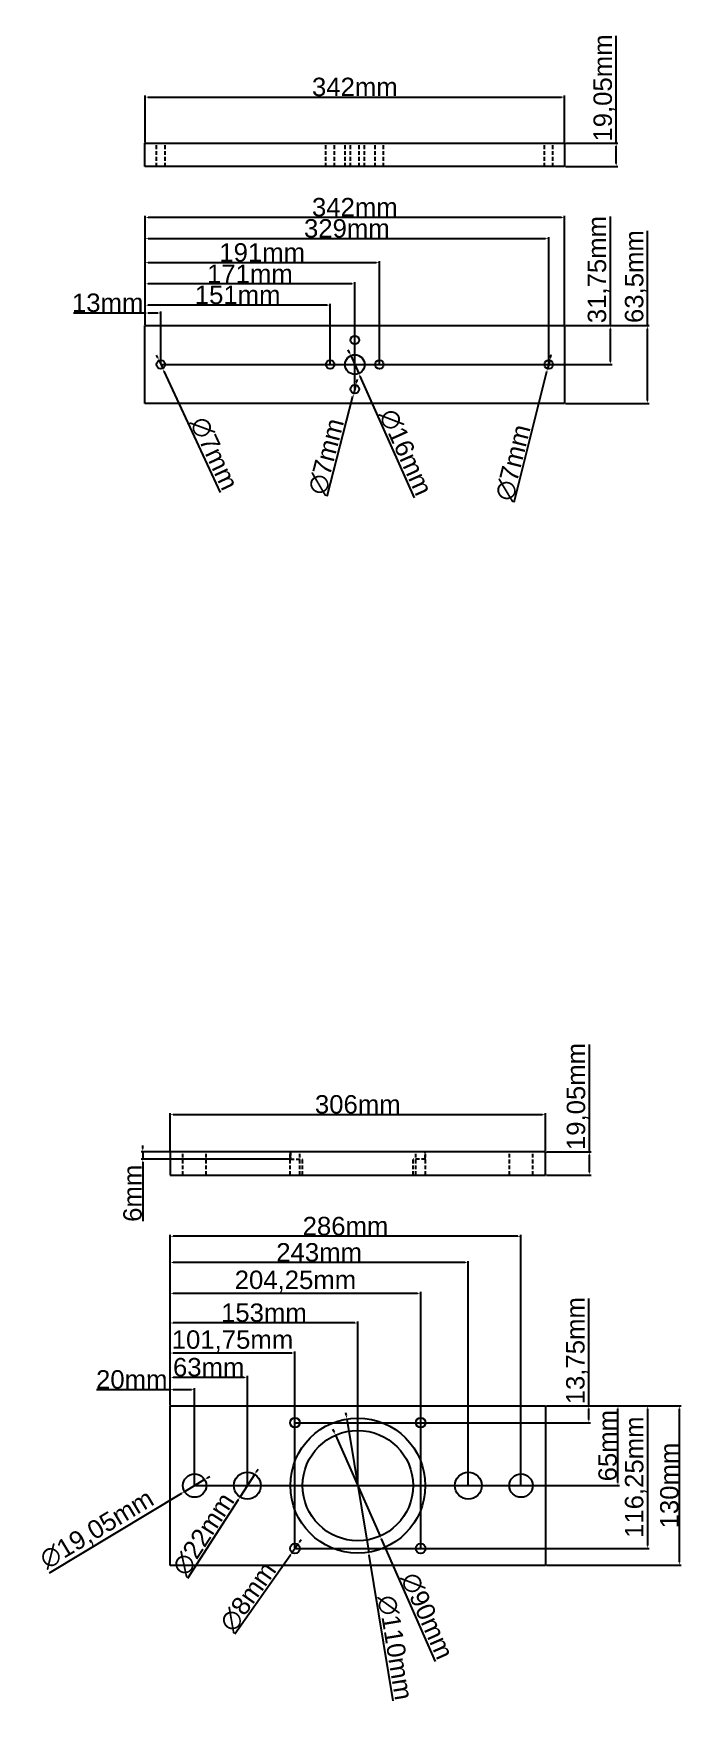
# Model space of a CAD drawing. Header units: centimetres. Extents: x -4347 to 28631, y 41590 to 109107.
# Drawn here: x 27766 to 28294, y 55385 to 56748 of the extents above; entities that cross this region are included whole.
import ezdxf

# ---------------------------------------------------------------- set-up
doc = ezdxf.new("R2010")
doc.units = ezdxf.units.CM
doc.header["$LTSCALE"] = 0.5
doc.linetypes.add('DASHED2', pattern=[9.525, 6.35, -3.175])
doc.styles.get("Standard").update_dxf_attribs({"font": 'arial.ttf'})
doc.dimstyles.new('ISO-25', dxfattribs={"dimtxt": 15, "dimasz": 2.5, "dimexe": 1.25, "dimexo": 0.625, "dimtad": 1, "dimtxsty": 'Standard', "dimcen": 2.5, "dimclrd": 1, "dimclre": 1, "dimadec": 0, "dimazin": 0, "dimtfac": 1, "dimtmove": 0, "dimatfit": 3, "dimfxl": 1, "dimarcsym": 0})

# ---------------------------------------------------------------- blocks, each defined once
blk = doc.blocks.new('*D257')
at = {"color": 1, "lineweight": -2, "transparency": 16777216}
for p, q in [((27856.9, 56659.1), (27856.9, 56697.3)), ((28198.9, 56659.1), (28198.9, 56697.3)), ((27859.4, 56696.1), (28196.4, 56696.1))]:
    blk.add_line(p, q, dxfattribs=at)
at = {"color": 1, "transparency": 16777216}
for points in [[(27859.4, 56696.5), (27859.4, 56695.6), (27856.9, 56696.1)], [(28196.4, 56696.5), (28196.4, 56695.6), (28198.9, 56696.1)]]:
    blk.add_solid(points, dxfattribs=at)
at = {"layer": 'Defpoints', "color": 0, "transparency": 16777216}
for p in [(28198.9, 56696.1), (27856.9, 56658.5), (28198.9, 56658.5)]:
    blk.add_point(p, dxfattribs=at)
at = {"color": 0, "transparency": 16777216, "insert": (28027.9, 56704.3), "char_height": 15, "attachment_point": 5}
blk.add_mtext('342mm', dxfattribs=at)
blk = doc.blocks.new('*D258')
at = {"color": 1, "lineweight": -2, "transparency": 16777216}
for p, q in [((28240.9, 56658.5), (28240.9, 56746)), ((28199.5, 56658.5), (28242.2, 56658.5)), ((28240.9, 56641.9), (28240.9, 56656)), ((28199.5, 56639.4), (28242.2, 56639.4))]:
    blk.add_line(p, q, dxfattribs=at)
at = {"color": 1, "transparency": 16777216}
for points in [[(28240.5, 56656), (28241.3, 56656), (28240.9, 56658.5)], [(28240.5, 56641.9), (28241.3, 56641.9), (28240.9, 56639.4)]]:
    blk.add_solid(points, dxfattribs=at)
at = {"layer": 'Defpoints', "color": 0, "transparency": 16777216}
for p in [(28198.9, 56658.5), (28240.9, 56658.5), (28198.9, 56639.4)]:
    blk.add_point(p, dxfattribs=at)
at = {"color": 0, "transparency": 16777216, "insert": (28231.3, 56703.5), "char_height": 15, "attachment_point": 5, "rotation": 90}
blk.add_mtext('19,05mm', dxfattribs=at)
blk = doc.blocks.new('*D259')
at = {"color": 1, "lineweight": -2, "transparency": 16777216}
for p, q in [((27856.9, 56520.1), (27798.6, 56520.1)), ((27856.9, 56510.5), (27856.9, 56521.4)), ((27867.4, 56520.1), (27859.4, 56520.1)), ((27869.9, 56478.7), (27869.9, 56521.4))]:
    blk.add_line(p, q, dxfattribs=at)
at = {"color": 1, "transparency": 16777216}
for points in [[(27859.4, 56520.5), (27859.4, 56519.7), (27856.9, 56520.1)], [(27867.4, 56520.5), (27867.4, 56519.7), (27869.9, 56520.1)]]:
    blk.add_solid(points, dxfattribs=at)
at = {"layer": 'Defpoints', "color": 0, "transparency": 16777216}
for p in [(27856.9, 56520.1), (27856.9, 56509.8), (27869.9, 56478.1)]:
    blk.add_point(p, dxfattribs=at)
at = {"color": 0, "transparency": 16777216, "insert": (27826.5, 56528.4), "char_height": 15, "attachment_point": 5}
blk.add_mtext('13mm', dxfattribs=at)
blk = doc.blocks.new('*D260')
at = {"color": 1, "lineweight": -2, "transparency": 16777216}
for p, q in [((27856.9, 56510.5), (27856.9, 56527.7)), ((28005.4, 56526.5), (27859.4, 56526.5)), ((28007.9, 56478.7), (28007.9, 56527.7))]:
    blk.add_line(p, q, dxfattribs=at)
at = {"color": 1, "transparency": 16777216}
for points in [[(27859.4, 56526.9), (27859.4, 56526.1), (27856.9, 56526.5)], [(28005.4, 56526.9), (28005.4, 56526.1), (28007.9, 56526.5)]]:
    blk.add_solid(points, dxfattribs=at)
at = {"layer": 'Defpoints', "color": 0, "transparency": 16777216}
for p in [(27856.9, 56526.5), (27856.9, 56509.8), (28007.9, 56478.1)]:
    blk.add_point(p, dxfattribs=at)
at = {"color": 0, "transparency": 16777216, "insert": (27932.4, 56534.8), "char_height": 15, "attachment_point": 5}
blk.add_mtext('151mm', dxfattribs=at)
blk = doc.blocks.new('*D261')
at = {"color": 1, "lineweight": -2, "transparency": 16777216}
for p, q in [((27856.9, 56510.5), (27856.9, 56545.2)), ((28025.4, 56543.9), (27859.4, 56543.9)), ((28027.9, 56458.7), (28027.9, 56545.2))]:
    blk.add_line(p, q, dxfattribs=at)
at = {"color": 1, "transparency": 16777216}
for points in [[(27859.4, 56544.3), (27859.4, 56543.5), (27856.9, 56543.9)], [(28025.4, 56544.3), (28025.4, 56543.5), (28027.9, 56543.9)]]:
    blk.add_solid(points, dxfattribs=at)
at = {"layer": 'Defpoints', "color": 0, "transparency": 16777216}
for p in [(27856.9, 56543.9), (27856.9, 56509.8), (28027.9, 56458.1)]:
    blk.add_point(p, dxfattribs=at)
at = {"color": 0, "transparency": 16777216, "insert": (27942.4, 56552.1), "char_height": 15, "attachment_point": 5}
blk.add_mtext('171mm', dxfattribs=at)
blk = doc.blocks.new('*D262')
at = {"color": 1, "lineweight": -2, "transparency": 16777216}
for p, q in [((27856.9, 56510.5), (27856.9, 56562.4)), ((28045.4, 56561.1), (27859.4, 56561.1)), ((28047.9, 56478.7), (28047.9, 56562.4))]:
    blk.add_line(p, q, dxfattribs=at)
at = {"color": 1, "transparency": 16777216}
for points in [[(27859.4, 56561.6), (27859.4, 56560.7), (27856.9, 56561.1)], [(28045.4, 56561.6), (28045.4, 56560.7), (28047.9, 56561.1)]]:
    blk.add_solid(points, dxfattribs=at)
at = {"layer": 'Defpoints', "color": 0, "transparency": 16777216}
for p in [(27856.9, 56561.1), (27856.9, 56509.8), (28047.9, 56478.1)]:
    blk.add_point(p, dxfattribs=at)
at = {"color": 0, "transparency": 16777216, "insert": (27952.4, 56569.4), "char_height": 15, "attachment_point": 5}
blk.add_mtext('191mm', dxfattribs=at)
blk = doc.blocks.new('*D263')
at = {"color": 1, "lineweight": -2, "transparency": 16777216}
for p, q in [((27856.9, 56510.5), (27856.9, 56582)), ((28183.4, 56580.7), (27859.4, 56580.7)), ((28185.9, 56478.7), (28185.9, 56582))]:
    blk.add_line(p, q, dxfattribs=at)
at = {"color": 1, "transparency": 16777216}
for points in [[(27859.4, 56581.1), (27859.4, 56580.3), (27856.9, 56580.7)], [(28183.4, 56581.1), (28183.4, 56580.3), (28185.9, 56580.7)]]:
    blk.add_solid(points, dxfattribs=at)
at = {"layer": 'Defpoints', "color": 0, "transparency": 16777216}
for p in [(27856.9, 56580.7), (27856.9, 56509.8), (28185.9, 56478.1)]:
    blk.add_point(p, dxfattribs=at)
at = {"color": 0, "transparency": 16777216, "insert": (28021.4, 56589), "char_height": 15, "attachment_point": 5}
blk.add_mtext('329mm', dxfattribs=at)
blk = doc.blocks.new('*D264')
at = {"color": 1, "lineweight": -2, "transparency": 16777216}
for p, q in [((27856.9, 56510.5), (27856.9, 56599.2)), ((28196.4, 56598), (27859.4, 56598)), ((28198.9, 56510.5), (28198.9, 56599.2))]:
    blk.add_line(p, q, dxfattribs=at)
at = {"color": 1, "transparency": 16777216}
for points in [[(27859.4, 56598.4), (27859.4, 56597.6), (27856.9, 56598)], [(28196.4, 56598.4), (28196.4, 56597.6), (28198.9, 56598)]]:
    blk.add_solid(points, dxfattribs=at)
at = {"layer": 'Defpoints', "color": 0, "transparency": 16777216}
for p in [(27856.9, 56598), (27856.9, 56509.8), (28198.9, 56509.8)]:
    blk.add_point(p, dxfattribs=at)
at = {"color": 0, "transparency": 16777216, "insert": (28027.9, 56606.3), "char_height": 15, "attachment_point": 5}
blk.add_mtext('342mm', dxfattribs=at)
blk = doc.blocks.new('*D265')
at = {"color": 1, "lineweight": -2, "transparency": 16777216}
for p, q in [((28236.2, 56509.8), (28236.2, 56598.7)), ((28199.5, 56509.8), (28237.5, 56509.8)), ((28236.2, 56480.6), (28236.2, 56507.3)), ((27870.5, 56478.1), (28237.5, 56478.1))]:
    blk.add_line(p, q, dxfattribs=at)
at = {"color": 1, "transparency": 16777216}
for points in [[(28235.8, 56507.3), (28236.6, 56507.3), (28236.2, 56509.8)], [(28235.8, 56480.6), (28236.6, 56480.6), (28236.2, 56478.1)]]:
    blk.add_solid(points, dxfattribs=at)
at = {"layer": 'Defpoints', "color": 0, "transparency": 16777216}
for p in [(28198.9, 56509.8), (28236.2, 56509.8), (27869.9, 56478.1)]:
    blk.add_point(p, dxfattribs=at)
at = {"color": 0, "transparency": 16777216, "insert": (28226.6, 56555.5), "char_height": 15, "attachment_point": 5, "rotation": 90}
blk.add_mtext('31,75mm', dxfattribs=at)
blk = doc.blocks.new('*D266')
at = {"color": 1, "lineweight": -2, "transparency": 16777216}
for p, q in [((28266.5, 56509.8), (28266.5, 56587.2)), ((28199.5, 56509.8), (28267.8, 56509.8)), ((28266.5, 56448.8), (28266.5, 56507.3)), ((28199.5, 56446.3), (28267.8, 56446.3))]:
    blk.add_line(p, q, dxfattribs=at)
at = {"color": 1, "transparency": 16777216}
for points in [[(28266.1, 56507.3), (28266.9, 56507.3), (28266.5, 56509.8)], [(28266.1, 56448.8), (28266.9, 56448.8), (28266.5, 56446.3)]]:
    blk.add_solid(points, dxfattribs=at)
at = {"layer": 'Defpoints', "color": 0, "transparency": 16777216}
for p in [(28198.9, 56509.8), (28266.5, 56509.8), (28198.9, 56446.3)]:
    blk.add_point(p, dxfattribs=at)
at = {"color": 0, "transparency": 16777216, "insert": (28256.9, 56549.8), "char_height": 15, "attachment_point": 5, "rotation": 90}
blk.add_mtext('63,5mm', dxfattribs=at)
blk = doc.blocks.new('*D267')
at = {"color": 1, "lineweight": -2, "transparency": 16777216}
for p, q in [((27867.4, 56483.5), (27866.3, 56485.8)), ((27868.4, 56481.3), (27871.4, 56474.9)), ((27918.5, 56373.9), (27872.4, 56472.7))]:
    blk.add_line(p, q, dxfattribs=at)
at = {"color": 1, "transparency": 16777216}
for points in [[(27867.7, 56483.7), (27867, 56483.4), (27868.4, 56481.3)], [(27872.8, 56472.8), (27872.1, 56472.5), (27871.4, 56474.9)]]:
    blk.add_solid(points, dxfattribs=at)
at = {"layer": 'Defpoints', "color": 0, "transparency": 16777216}
for p in [(27868.4, 56481.3), (27871.4, 56474.9)]:
    blk.add_point(p, dxfattribs=at)
at = {"color": 0, "transparency": 16777216, "insert": (27913.3, 56405.6), "char_height": 15, "attachment_point": 5, "rotation": 295.0053}
blk.add_mtext('∅7mm', dxfattribs=at)
blk = doc.blocks.new('*D268')
at = {"color": 1, "lineweight": -2, "transparency": 16777216}
for p, q in [((28029.4, 56463.9), (28030, 56466.3)), ((28005.3, 56370.9), (28026.4, 56452.3)), ((28028.8, 56461.5), (28027, 56454.7))]:
    blk.add_line(p, q, dxfattribs=at)
at = {"color": 1, "transparency": 16777216}
for points in [[(28026, 56452.4), (28026.8, 56452.2), (28027, 56454.7)], [(28029, 56464), (28029.8, 56463.8), (28028.8, 56461.5)]]:
    blk.add_solid(points, dxfattribs=at)
at = {"layer": 'Defpoints', "color": 0, "transparency": 16777216}
for p in [(28027, 56454.7), (28028.8, 56461.5)]:
    blk.add_point(p, dxfattribs=at)
at = {"color": 0, "transparency": 16777216, "insert": (28004.6, 56403.1), "char_height": 15, "attachment_point": 5, "rotation": 75.4726}
blk.add_mtext('∅7mm', dxfattribs=at)
blk = doc.blocks.new('*D269')
at = {"color": 1, "lineweight": -2, "transparency": 16777216}
for p, q in [((28023.6, 56487.7), (28022.6, 56490)), ((28024.6, 56485.4), (28031.2, 56470.8)), ((28076.5, 56369.5), (28032.2, 56468.5))]:
    blk.add_line(p, q, dxfattribs=at)
at = {"color": 1, "transparency": 16777216}
for points in [[(28024, 56487.9), (28023.2, 56487.5), (28024.6, 56485.4)], [(28032.6, 56468.7), (28031.8, 56468.3), (28031.2, 56470.8)]]:
    blk.add_solid(points, dxfattribs=at)
at = {"layer": 'Defpoints', "color": 0, "transparency": 16777216}
for p in [(28024.6, 56485.4), (28031.2, 56470.8)]:
    blk.add_point(p, dxfattribs=at)
at = {"color": 0, "transparency": 16777216, "insert": (28069.4, 56406.6), "char_height": 15, "attachment_point": 5, "rotation": 294.0949}
blk.add_mtext('∅16mm', dxfattribs=at)
blk = doc.blocks.new('*D270')
at = {"color": 1, "lineweight": -2, "transparency": 16777216}
for p, q in [((28186.7, 56481.5), (28185, 56474.7)), ((28187.4, 56483.9), (28188, 56486.3)), ((28157.8, 56366), (28184.4, 56472.3))]:
    blk.add_line(p, q, dxfattribs=at)
at = {"color": 1, "transparency": 16777216}
for points in [[(28186.9, 56484), (28187.8, 56483.8), (28186.7, 56481.5)], [(28184, 56472.4), (28184.8, 56472.2), (28185, 56474.7)]]:
    blk.add_solid(points, dxfattribs=at)
at = {"layer": 'Defpoints', "color": 0, "transparency": 16777216}
for p in [(28186.7, 56481.5), (28185, 56474.7)]:
    blk.add_point(p, dxfattribs=at)
at = {"color": 0, "transparency": 16777216, "insert": (28156.9, 56398.1), "char_height": 15, "attachment_point": 5, "rotation": 75.9283}
blk.add_mtext('∅7mm', dxfattribs=at)
blk = doc.blocks.new('*D271')
at = {"color": 1, "lineweight": -2, "transparency": 16777216}
for p, q in [((27877.3, 55837.1), (27877.3, 55868)), ((27879.8, 55866.7), (28180.8, 55866.7)), ((28183.3, 55837.1), (28183.3, 55868))]:
    blk.add_line(p, q, dxfattribs=at)
at = {"color": 1, "transparency": 16777216}
for points in [[(27879.8, 55867.1), (27879.8, 55866.3), (27877.3, 55866.7)], [(28180.8, 55867.1), (28180.8, 55866.3), (28183.3, 55866.7)]]:
    blk.add_solid(points, dxfattribs=at)
at = {"layer": 'Defpoints', "color": 0, "transparency": 16777216}
for p in [(28183.3, 55866.7), (27877.3, 55836.5), (28183.3, 55836.5)]:
    blk.add_point(p, dxfattribs=at)
at = {"color": 0, "transparency": 16777216, "insert": (28030.3, 55875), "char_height": 15, "attachment_point": 5}
blk.add_mtext('306mm', dxfattribs=at)
blk = doc.blocks.new('*D272')
at = {"color": 1, "lineweight": -2, "transparency": 16777216}
for p, q in [((28219.2, 55836.5), (28219.2, 55924)), ((28184, 55836.5), (28220.4, 55836.5)), ((28219.2, 55819.9), (28219.2, 55834)), ((28184, 55817.4), (28220.4, 55817.4))]:
    blk.add_line(p, q, dxfattribs=at)
at = {"color": 1, "transparency": 16777216}
for points in [[(28218.8, 55834), (28219.6, 55834), (28219.2, 55836.5)], [(28218.8, 55819.9), (28219.6, 55819.9), (28219.2, 55817.4)]]:
    blk.add_solid(points, dxfattribs=at)
at = {"layer": 'Defpoints', "color": 0, "transparency": 16777216}
for p in [(28183.3, 55836.5), (28219.2, 55836.5), (28183.3, 55817.4)]:
    blk.add_point(p, dxfattribs=at)
at = {"color": 0, "transparency": 16777216, "insert": (28209.5, 55881.5), "char_height": 15, "attachment_point": 5, "rotation": 90}
blk.add_mtext('19,05mm', dxfattribs=at)
blk = doc.blocks.new('*D273')
at = {"color": 1, "lineweight": -2, "transparency": 16777216}
for p, q in [((27877.3, 55642.5), (27817.3, 55642.5)), ((27877.3, 55630), (27877.3, 55643.8)), ((27894.8, 55642.5), (27879.8, 55642.5)), ((27897.3, 55565), (27897.3, 55643.8))]:
    blk.add_line(p, q, dxfattribs=at)
at = {"color": 1, "transparency": 16777216}
for points in [[(27879.8, 55643), (27879.8, 55642.1), (27877.3, 55642.5)], [(27894.8, 55643), (27894.8, 55642.1), (27897.3, 55642.5)]]:
    blk.add_solid(points, dxfattribs=at)
at = {"layer": 'Defpoints', "color": 0, "transparency": 16777216}
for p in [(27877.3, 55642.5), (27877.3, 55629.4), (27897.3, 55564.4)]:
    blk.add_point(p, dxfattribs=at)
at = {"color": 0, "transparency": 16777216, "insert": (27846.1, 55650.8), "char_height": 15, "attachment_point": 5}
blk.add_mtext('20mm', dxfattribs=at)
blk = doc.blocks.new('*D274')
at = {"color": 1, "lineweight": -2, "transparency": 16777216}
for p, q in [((27877.3, 55630), (27877.3, 55673.6)), ((27976.6, 55672.4), (27879.8, 55672.4)), ((27979.1, 55513.7), (27979.1, 55673.6))]:
    blk.add_line(p, q, dxfattribs=at)
at = {"color": 1, "transparency": 16777216}
for points in [[(27879.8, 55672.8), (27879.8, 55672), (27877.3, 55672.4)], [(27976.6, 55672.8), (27976.6, 55672), (27979.1, 55672.4)]]:
    blk.add_solid(points, dxfattribs=at)
at = {"layer": 'Defpoints', "color": 0, "transparency": 16777216}
for p in [(27877.3, 55672.4), (27877.3, 55629.4), (27979.1, 55513.1)]:
    blk.add_point(p, dxfattribs=at)
at = {"color": 0, "transparency": 16777216, "insert": (27928.2, 55682), "char_height": 15, "attachment_point": 5}
blk.add_mtext('101,75mm', dxfattribs=at)
blk = doc.blocks.new('*D275')
at = {"color": 1, "lineweight": -2, "transparency": 16777216}
for p, q in [((27877.3, 55630), (27877.3, 55698.1)), ((28027.8, 55696.9), (27879.8, 55696.9)), ((28030.3, 55565), (28030.3, 55698.1))]:
    blk.add_line(p, q, dxfattribs=at)
at = {"color": 1, "transparency": 16777216}
for points in [[(27879.8, 55697.3), (27879.8, 55696.4), (27877.3, 55696.9)], [(28027.8, 55697.3), (28027.8, 55696.4), (28030.3, 55696.9)]]:
    blk.add_solid(points, dxfattribs=at)
at = {"layer": 'Defpoints', "color": 0, "transparency": 16777216}
for p in [(27877.3, 55696.9), (27877.3, 55629.4), (28030.3, 55564.4)]:
    blk.add_point(p, dxfattribs=at)
at = {"color": 0, "transparency": 16777216, "insert": (27953.8, 55705.2), "char_height": 15, "attachment_point": 5}
blk.add_mtext('153mm', dxfattribs=at)
blk = doc.blocks.new('*D276')
at = {"color": 1, "lineweight": -2, "transparency": 16777216}
for p, q in [((27877.3, 55630), (27877.3, 55722.3)), ((28079.1, 55721), (27879.8, 55721)), ((28081.6, 55513.7), (28081.6, 55722.3))]:
    blk.add_line(p, q, dxfattribs=at)
at = {"color": 1, "transparency": 16777216}
for points in [[(27879.8, 55721.5), (27879.8, 55720.6), (27877.3, 55721)], [(28079.1, 55721.5), (28079.1, 55720.6), (28081.6, 55721)]]:
    blk.add_solid(points, dxfattribs=at)
at = {"layer": 'Defpoints', "color": 0, "transparency": 16777216}
for p in [(27877.3, 55721), (27877.3, 55629.4), (28081.6, 55513.1)]:
    blk.add_point(p, dxfattribs=at)
at = {"color": 0, "transparency": 16777216, "insert": (27979.5, 55730.7), "char_height": 15, "attachment_point": 5}
blk.add_mtext('204,25mm', dxfattribs=at)
blk = doc.blocks.new('*D277')
at = {"color": 1, "lineweight": -2, "transparency": 16777216}
for p, q in [((27877.3, 55630), (27877.3, 55768.8)), ((28160.8, 55767.6), (27879.8, 55767.6)), ((28163.3, 55565), (28163.3, 55768.8))]:
    blk.add_line(p, q, dxfattribs=at)
at = {"color": 1, "transparency": 16777216}
for points in [[(27879.8, 55768), (27879.8, 55767.1), (27877.3, 55767.6)], [(28160.8, 55768), (28160.8, 55767.1), (28163.3, 55767.6)]]:
    blk.add_solid(points, dxfattribs=at)
at = {"layer": 'Defpoints', "color": 0, "transparency": 16777216}
for p in [(27877.3, 55767.6), (27877.3, 55629.4), (28163.3, 55564.4)]:
    blk.add_point(p, dxfattribs=at)
at = {"color": 0, "transparency": 16777216, "insert": (28020.3, 55775.8), "char_height": 15, "attachment_point": 5}
blk.add_mtext('286mm', dxfattribs=at)
blk = doc.blocks.new('*D278')
at = {"color": 1, "lineweight": -2, "transparency": 16777216}
for p, q in [((28218.6, 55629.4), (28218.6, 55716.8)), ((28184, 55629.4), (28219.9, 55629.4)), ((28218.6, 55618.1), (28218.6, 55626.9)), ((27979.7, 55615.6), (28219.9, 55615.6))]:
    blk.add_line(p, q, dxfattribs=at)
at = {"color": 1, "transparency": 16777216}
for points in [[(28218.2, 55626.9), (28219, 55626.9), (28218.6, 55629.4)], [(28218.2, 55618.1), (28219, 55618.1), (28218.6, 55615.6)]]:
    blk.add_solid(points, dxfattribs=at)
at = {"layer": 'Defpoints', "color": 0, "transparency": 16777216}
for p in [(28183.3, 55629.4), (28218.6, 55629.4), (27979.1, 55615.6)]:
    blk.add_point(p, dxfattribs=at)
at = {"color": 0, "transparency": 16777216, "insert": (28209, 55674.3), "char_height": 15, "attachment_point": 5, "rotation": 90}
blk.add_mtext('13,75mm', dxfattribs=at)
blk = doc.blocks.new('*D279')
at = {"color": 1, "lineweight": -2, "transparency": 16777216}
for p, q in [((28184, 55629.4), (28243.5, 55629.4)), ((28242.3, 55566.9), (28242.3, 55626.9)), ((27898, 55564.4), (28243.5, 55564.4))]:
    blk.add_line(p, q, dxfattribs=at)
at = {"color": 1, "transparency": 16777216}
for points in [[(28241.9, 55626.9), (28242.7, 55626.9), (28242.3, 55629.4)], [(28241.9, 55566.9), (28242.7, 55566.9), (28242.3, 55564.4)]]:
    blk.add_solid(points, dxfattribs=at)
at = {"layer": 'Defpoints', "color": 0, "transparency": 16777216}
for p in [(28183.3, 55629.4), (28242.3, 55629.4), (27897.3, 55564.4)]:
    blk.add_point(p, dxfattribs=at)
at = {"color": 0, "transparency": 16777216, "insert": (28234, 55596.9), "char_height": 15, "attachment_point": 5, "rotation": 90}
blk.add_mtext('65mm', dxfattribs=at)
blk = doc.blocks.new('*D280')
at = {"color": 1, "lineweight": -2, "transparency": 16777216}
for p, q in [((28184, 55629.4), (28267.8, 55629.4)), ((28266.6, 55515.6), (28266.6, 55626.9)), ((27979.7, 55513.1), (28267.8, 55513.1))]:
    blk.add_line(p, q, dxfattribs=at)
at = {"color": 1, "transparency": 16777216}
for points in [[(28266.1, 55626.9), (28267, 55626.9), (28266.6, 55629.4)], [(28266.1, 55515.6), (28267, 55515.6), (28266.6, 55513.1)]]:
    blk.add_solid(points, dxfattribs=at)
at = {"layer": 'Defpoints', "color": 0, "transparency": 16777216}
for p in [(28183.3, 55629.4), (28266.6, 55629.4), (27979.1, 55513.1)]:
    blk.add_point(p, dxfattribs=at)
at = {"color": 0, "transparency": 16777216, "insert": (28256.9, 55571.2), "char_height": 15, "attachment_point": 5, "rotation": 90}
blk.add_mtext('116,25mm', dxfattribs=at)
blk = doc.blocks.new('*D281')
at = {"color": 1, "lineweight": -2, "transparency": 16777216}
for p, q in [((28184, 55629.4), (28293.9, 55629.4)), ((28292.6, 55501.9), (28292.6, 55626.9)), ((28184, 55499.4), (28293.9, 55499.4))]:
    blk.add_line(p, q, dxfattribs=at)
at = {"color": 1, "transparency": 16777216}
for points in [[(28292.2, 55626.9), (28293, 55626.9), (28292.6, 55629.4)], [(28292.2, 55501.9), (28293, 55501.9), (28292.6, 55499.4)]]:
    blk.add_solid(points, dxfattribs=at)
at = {"layer": 'Defpoints', "color": 0, "transparency": 16777216}
for p in [(28183.3, 55629.4), (28292.6, 55629.4), (28183.3, 55499.4)]:
    blk.add_point(p, dxfattribs=at)
at = {"color": 0, "transparency": 16777216, "insert": (28284.3, 55564.4), "char_height": 15, "attachment_point": 5, "rotation": 90}
blk.add_mtext('130mm', dxfattribs=at)
blk = doc.blocks.new('*D282')
at = {"color": 1, "lineweight": -2, "transparency": 16777216}
for p, q in [((27905.5, 55569.3), (27889.2, 55559.4)), ((27907.6, 55570.6), (27909.8, 55571.8)), ((27779.1, 55493.2), (27887, 55558.2))]:
    blk.add_line(p, q, dxfattribs=at)
at = {"color": 1, "transparency": 16777216}
for points in [[(27907.4, 55570.9), (27907.9, 55570.2), (27905.5, 55569.3)], [(27886.8, 55558.5), (27887.3, 55557.8), (27889.2, 55559.4)]]:
    blk.add_solid(points, dxfattribs=at)
at = {"layer": 'Defpoints', "color": 0, "transparency": 16777216}
for p in [(27905.5, 55569.3), (27889.2, 55559.4)]:
    blk.add_point(p, dxfattribs=at)
at = {"color": 0, "transparency": 16777216, "insert": (27818, 55528.1), "char_height": 15, "attachment_point": 5, "rotation": 31.0443}
blk.add_mtext('∅19,05mm', dxfattribs=at)
blk = doc.blocks.new('*D283')
at = {"color": 1, "lineweight": -2, "transparency": 16777216}
for p, q in [((28021.1, 55621.1), (28020.6, 55623.6)), ((28021.5, 55618.6), (28039.2, 55510.1)), ((28059.1, 55388.8), (28039.6, 55507.6))]:
    blk.add_line(p, q, dxfattribs=at)
at = {"color": 1, "transparency": 16777216}
for points in [[(28021.5, 55621.2), (28020.6, 55621), (28021.5, 55618.6)], [(28040, 55507.7), (28039.2, 55507.5), (28039.2, 55510.1)]]:
    blk.add_solid(points, dxfattribs=at)
at = {"layer": 'Defpoints', "color": 0, "transparency": 16777216}
for p in [(28021.5, 55618.6), (28039.2, 55510.1)]:
    blk.add_point(p, dxfattribs=at)
at = {"color": 0, "transparency": 16777216, "insert": (28060.8, 55432.3), "char_height": 15, "attachment_point": 5, "rotation": 279.3006}
blk.add_mtext('∅110mm', dxfattribs=at)
blk = doc.blocks.new('*D284')
at = {"color": 1, "lineweight": -2, "transparency": 16777216}
for p, q in [((28011.2, 55607.8), (28010.1, 55610.1)), ((28012.2, 55605.5), (28048.5, 55523.2)), ((28093.7, 55420.9), (28049.5, 55520.9))]:
    blk.add_line(p, q, dxfattribs=at)
at = {"color": 1, "transparency": 16777216}
for points in [[(28011.5, 55608), (28010.8, 55607.6), (28012.2, 55605.5)], [(28049.9, 55521.1), (28049.2, 55520.7), (28048.5, 55523.2)]]:
    blk.add_solid(points, dxfattribs=at)
at = {"layer": 'Defpoints', "color": 0, "transparency": 16777216}
for p in [(28012.2, 55605.5), (28048.5, 55523.2)]:
    blk.add_point(p, dxfattribs=at)
at = {"color": 0, "transparency": 16777216, "insert": (28086.8, 55458.1), "char_height": 15, "attachment_point": 5, "rotation": 293.8315}
blk.add_mtext('∅90mm', dxfattribs=at)
blk = doc.blocks.new('*D285')
at = {"color": 1, "lineweight": -2, "transparency": 16777216}
for p, q in [((27981.4, 55516.4), (27976.8, 55509.8)), ((27982.8, 55518.4), (27984.3, 55520.5)), ((27930.2, 55443.4), (27975.4, 55507.8))]:
    blk.add_line(p, q, dxfattribs=at)
at = {"color": 1, "transparency": 16777216}
for points in [[(27982.5, 55518.7), (27983.2, 55518.2), (27981.4, 55516.4)], [(27975, 55508), (27975.7, 55507.5), (27976.8, 55509.8)]]:
    blk.add_solid(points, dxfattribs=at)
at = {"layer": 'Defpoints', "color": 0, "transparency": 16777216}
for p in [(27981.4, 55516.4), (27976.8, 55509.8)]:
    blk.add_point(p, dxfattribs=at)
at = {"color": 0, "transparency": 16777216, "insert": (27940.9, 55473.7), "char_height": 15, "attachment_point": 5, "rotation": 54.9658}
blk.add_mtext('∅8mm', dxfattribs=at)
blk = doc.blocks.new('*D367')
at = {"color": 1, "lineweight": -2, "transparency": 16777216}
for p, q in [((27877.3, 55630), (27877.3, 55747.4)), ((28117.8, 55746.2), (27879.8, 55746.2)), ((28120.3, 55565), (28120.3, 55747.4))]:
    blk.add_line(p, q, dxfattribs=at)
at = {"color": 1, "transparency": 16777216}
for points in [[(27879.8, 55746.6), (27879.8, 55745.7), (27877.3, 55746.2)], [(28117.8, 55746.6), (28117.8, 55745.7), (28120.3, 55746.2)]]:
    blk.add_solid(points, dxfattribs=at)
at = {"layer": 'Defpoints', "color": 0, "transparency": 16777216}
for p in [(27877.3, 55746.2), (27877.3, 55629.4), (28120.3, 55564.4)]:
    blk.add_point(p, dxfattribs=at)
at = {"color": 0, "transparency": 16777216, "insert": (27998.8, 55754.4), "char_height": 15, "attachment_point": 5}
blk.add_mtext('243mm', dxfattribs=at)
blk = doc.blocks.new('*D368')
at = {"color": 1, "lineweight": -2, "transparency": 16777216}
for p, q in [((27877.3, 55630), (27877.3, 55653.8)), ((27937.8, 55652.5), (27879.8, 55652.5)), ((27940.3, 55565), (27940.3, 55653.8))]:
    blk.add_line(p, q, dxfattribs=at)
at = {"color": 1, "transparency": 16777216}
for points in [[(27879.8, 55652.9), (27879.8, 55652.1), (27877.3, 55652.5)], [(27937.8, 55652.9), (27937.8, 55652.1), (27940.3, 55652.5)]]:
    blk.add_solid(points, dxfattribs=at)
at = {"layer": 'Defpoints', "color": 0, "transparency": 16777216}
for p in [(27877.3, 55652.5), (27877.3, 55629.4), (27940.3, 55564.4)]:
    blk.add_point(p, dxfattribs=at)
at = {"color": 0, "transparency": 16777216, "insert": (27908.8, 55660.8), "char_height": 15, "attachment_point": 5}
blk.add_mtext('63mm', dxfattribs=at)
blk = doc.blocks.new('*D369')
at = {"color": 1, "lineweight": -2, "transparency": 16777216}
for p, q in [((27946.3, 55573.6), (27934.4, 55555.1)), ((27947.6, 55575.7), (27949, 55577.8)), ((27891.9, 55489), (27933, 55553))]:
    blk.add_line(p, q, dxfattribs=at)
at = {"color": 1, "transparency": 16777216}
for points in [[(27947.3, 55575.9), (27948, 55575.5), (27946.3, 55573.6)], [(27932.7, 55553.2), (27933.4, 55552.8), (27934.4, 55555.1)]]:
    blk.add_solid(points, dxfattribs=at)
at = {"layer": 'Defpoints', "color": 0, "transparency": 16777216}
for p in [(27946.3, 55573.6), (27934.4, 55555.1)]:
    blk.add_point(p, dxfattribs=at)
at = {"color": 0, "transparency": 16777216, "insert": (27904.5, 55524.7), "char_height": 15, "attachment_point": 5, "rotation": 57.2484}
blk.add_mtext('∅22mm', dxfattribs=at)
blk = doc.blocks.new('*D373')
at = {"color": 1, "lineweight": -2, "transparency": 16777216}
for p, q in [((27855.1, 55839), (27855.1, 55841.5)), ((27974.7, 55836.5), (27853.9, 55836.5)), ((27974.7, 55830.5), (27853.9, 55830.5)), ((27855.1, 55836.5), (27855.1, 55830.5)), ((27855.1, 55828), (27855.1, 55779.8))]:
    blk.add_line(p, q, dxfattribs=at)
at = {"color": 1, "transparency": 16777216}
for points in [[(27854.7, 55839), (27855.5, 55839), (27855.1, 55836.5)], [(27854.7, 55828), (27855.5, 55828), (27855.1, 55830.5)]]:
    blk.add_solid(points, dxfattribs=at)
at = {"layer": 'Defpoints', "color": 0, "transparency": 16777216}
for p in [(27855.1, 55830.5), (27975.3, 55836.5), (27975.3, 55830.5)]:
    blk.add_point(p, dxfattribs=at)
at = {"color": 0, "transparency": 16777216, "insert": (27846.8, 55802.6), "char_height": 15, "attachment_point": 5, "rotation": 90}
blk.add_mtext('6mm', dxfattribs=at)

msp = doc.modelspace()

# ---------------------------------------------------------------- linework, layer by layer
for p, q in [((27856.894, 56658.486), (28198.894, 56658.486)), ((27856.894, 56639.436), (27856.894, 56658.486)), ((28198.894, 56658.486), (28198.894, 56639.436)), ((28198.894, 56639.436), (27856.894, 56639.436)), ((27856.894, 56509.849), (28198.894, 56509.849)), ((27856.894, 56446.349), (27856.894, 56509.849)), ((28198.894, 56509.849), (28198.894, 56446.349)), ((28198.894, 56446.349), (27856.894, 56446.349)), ((28183.343, 55836.486), (27877.343, 55836.486)), ((27877.343, 55836.486), (27877.343, 55817.436)), ((28183.343, 55817.436), (28183.343, 55836.486)), ((27877.343, 55817.436), (28183.343, 55817.436)), ((27877.343, 55629.351), (28183.343, 55629.351)), ((27877.343, 55499.351), (27877.343, 55629.351)), ((28183.343, 55629.351), (28183.343, 55499.351)), ((28183.343, 55499.351), (27877.343, 55499.351))]:
    msp.add_line(p, q)
at = {"linetype": 'DASHED2'}
for p, q in [((27866.394, 56639.436), (27866.394, 56658.486)), ((27873.394, 56639.436), (27873.394, 56658.486)), ((28004.394, 56639.436), (28004.394, 56658.486)), ((28011.394, 56639.436), (28011.394, 56658.486)), ((28019.894, 56639.436), (28019.894, 56658.486)), ((28024.394, 56639.436), (28024.394, 56658.486)), ((28031.394, 56639.436), (28031.394, 56658.486)), ((28035.894, 56639.436), (28035.894, 56658.486)), ((28044.394, 56639.436), (28044.394, 56658.486)), ((28051.394, 56639.436), (28051.394, 56658.486)), ((28182.394, 56639.436), (28182.394, 56658.486)), ((28189.394, 56639.436), (28189.394, 56658.486)), ((27887.818, 55817.436), (27887.818, 55836.486)), ((27906.868, 55817.436), (27906.868, 55836.486)), ((27975.093, 55817.436), (27975.093, 55836.486)), ((27975.343, 55830.486), (27975.343, 55836.486)), ((27983.093, 55817.436), (27983.093, 55836.486)), ((28077.593, 55817.436), (28077.593, 55836.486)), ((28085.593, 55817.436), (28085.593, 55836.486)), ((28153.818, 55817.436), (28153.818, 55836.486)), ((28172.868, 55817.436), (28172.868, 55836.486))]:
    msp.add_line(p, q, dxfattribs=at)
at = {"color": 30, "linetype": 'DASHED2', "true_color": 0xf26722}
for p, q in [((27975.343, 55836.486), (27975.343, 55830.486)), ((27975.343, 55830.486), (27985.343, 55830.486)), ((27985.343, 55817.436), (27985.343, 55830.486)), ((28075.343, 55817.436), (28075.343, 55830.486)), ((28085.343, 55830.486), (28075.343, 55830.486)), ((28085.343, 55830.486), (28085.343, 55836.486))]:
    msp.add_line(p, q, dxfattribs=at)
for centre, radius in [((28027.894, 56498.099), 3.5), ((27869.894, 56478.099), 3.5), ((28007.894, 56478.099), 3.5), ((28027.894, 56478.099), 8), ((28047.894, 56478.099), 3.5), ((28185.894, 56478.099), 3.5), ((28027.894, 56458.099), 3.5), ((27979.093, 55615.601), 4), ((28081.593, 55615.601), 4), ((27897.343, 55564.351), 9.525), ((27940.343, 55564.351), 11), ((28120.343, 55564.351), 11), ((28163.343, 55564.351), 9.525), ((27979.093, 55513.101), 4), ((28081.593, 55513.101), 4)]:
    msp.add_circle(centre, radius)
at = {"color": 30, "true_color": 0xf8991e}
for radius in [55, 45]:
    msp.add_circle((28030.343, 55564.351), radius, dxfattribs=at)

# ---------------------------------------------------------------- dimensions: what is measured, and where the dimension line sits
for base, p1, p2, picture, middle in [((28240.921, 56658.486), (28198.894, 56639.436), (28198.894, 56658.486), '*D258', (28231.281, 56703.47)), ((28236.209, 56509.849), (27869.894, 56478.099), (28198.894, 56509.849), '*D265', (28226.57, 56555.534)), ((28266.503, 56509.849), (28198.894, 56446.349), (28198.894, 56509.849), '*D266', (28256.863, 56549.753)), ((28219.172, 55836.486), (28183.343, 55817.436), (28183.343, 55836.486), '*D272', (28209.533, 55881.47)), ((27855.126, 55830.486), (27975.343, 55836.486), (27975.343, 55830.486), '*D373', (27846.842, 55802.648)), ((28218.602, 55629.351), (27979.093, 55615.601), (28183.343, 55629.351), '*D278', (28208.962, 55674.335)), ((28242.286, 55629.351), (27897.343, 55564.351), (28183.343, 55629.351), '*D279', (28234.003, 55596.851)), ((28266.563, 55629.351), (27979.093, 55513.101), (28183.343, 55629.351), '*D280', (28256.923, 55571.226)), ((28292.616, 55629.351), (28183.343, 55499.351), (28183.343, 55629.351), '*D281', (28284.327, 55564.351))]:
    dim = msp.add_linear_dim(base=base, p1=p1, p2=p2, angle=90, dimstyle='ISO-25', override={"dimpost": 'mm'})
    dim.commit()
    dim.dimension.update_dxf_attribs({"geometry": picture, "text_midpoint": middle})
for base, p1, p2, picture, middle in [((28198.894, 56696.06), (27856.894, 56658.486), (28198.894, 56658.486), '*D257', (28027.894, 56704.349)), ((27856.894, 56597.988), (28198.894, 56509.849), (27856.894, 56509.849), '*D264', (28027.894, 56606.276)), ((27856.894, 56580.704), (28185.894, 56478.099), (27856.894, 56509.849), '*D263', (28021.394, 56588.993)), ((27856.894, 56561.144), (28047.894, 56478.099), (27856.894, 56509.849), '*D262', (27952.394, 56569.428)), ((27856.894, 56543.92), (28027.894, 56458.099), (27856.894, 56509.849), '*D261', (27942.394, 56552.076)), ((27856.894, 56520.126), (27869.894, 56478.099), (27856.894, 56509.849), '*D259', (27826.475, 56528.415)), ((27856.894, 56526.494), (28007.894, 56478.099), (27856.894, 56509.849), '*D260', (27932.394, 56534.777)), ((28183.343, 55866.706), (27877.343, 55836.486), (28183.343, 55836.486), '*D271', (28030.343, 55874.995)), ((27877.343, 55746.161), (28120.343, 55564.351), (27877.343, 55629.351), '*D367', (27998.843, 55754.449)), ((27877.343, 55721.047), (28081.593, 55513.101), (27877.343, 55629.351), '*D276', (27979.468, 55730.687)), ((27877.343, 55696.865), (28030.343, 55564.351), (27877.343, 55629.351), '*D275', (27953.843, 55705.153)), ((27877.343, 55672.392), (27979.093, 55513.101), (27877.343, 55629.351), '*D274', (27928.218, 55682.032)), ((27877.343, 55652.522), (27940.343, 55564.351), (27877.343, 55629.351), '*D368', (27908.843, 55660.811)), ((27877.343, 55642.546), (27897.343, 55564.351), (27877.343, 55629.351), '*D273', (27846.091, 55650.83))]:
    dim = msp.add_linear_dim(base=base, p1=p1, p2=p2, dimstyle='ISO-25', override={"dimpost": 'mm'})
    dim.commit()
    dim.dimension.update_dxf_attribs({"geometry": picture, "text_midpoint": middle})
for p1, p2, picture, middle in [((27868.414, 56481.271), (27871.373, 56474.927), '*D267', (27905.406, 56401.961)), ((28024.628, 56485.402), (28031.16, 56470.796), '*D269', (28061.457, 56403.048)), ((28186.745, 56481.494), (28185.043, 56474.704), '*D270', (28165.311, 56395.983)), ((28028.772, 56461.487), (28027.016, 56454.711), '*D268', (28013.065, 56400.874)), ((28021.455, 55618.628), (28039.232, 55510.074), '*D283', (28052.204, 55430.865)), ((28012.161, 55605.515), (28048.526, 55523.188), '*D284', (28078.849, 55454.537)), ((27905.504, 55569.263), (27889.183, 55559.439), '*D282', (27823.057, 55519.637)), ((27981.39, 55516.377), (27976.797, 55509.826), '*D285', (27947.992, 55468.741))]:
    dim = msp.add_diameter_dim_2p(p1=p1, p2=p2, dimstyle='ISO-25', override={"dimpost": 'mm'})
    dim.commit()
    dim.dimension.update_dxf_attribs({"geometry": picture, "text_midpoint": middle, "dimtype": 163})
dim = msp.add_linear_dim(base=(27877.343, 55767.553), p1=(28163.343, 55564.351), p2=(27877.343, 55629.351), dimstyle='ISO-25', override={"dimpost": 'mm'})
dim.commit()
dim.dimension.update_dxf_attribs({"geometry": '*D277', "text_midpoint": (28020.343, 55767.553), "dimtype": 160})
dim = msp.add_diameter_dim_2p(p1=(27946.294, 55573.603), p2=(27934.392, 55555.1), dimstyle='ISO-25', override={"dimpost": 'mm'})
dim.commit()
dim.dimension.update_dxf_attribs({"geometry": '*D369', "text_midpoint": (27904.468, 55524.667)})

doc.saveas('drawing.dxf')
